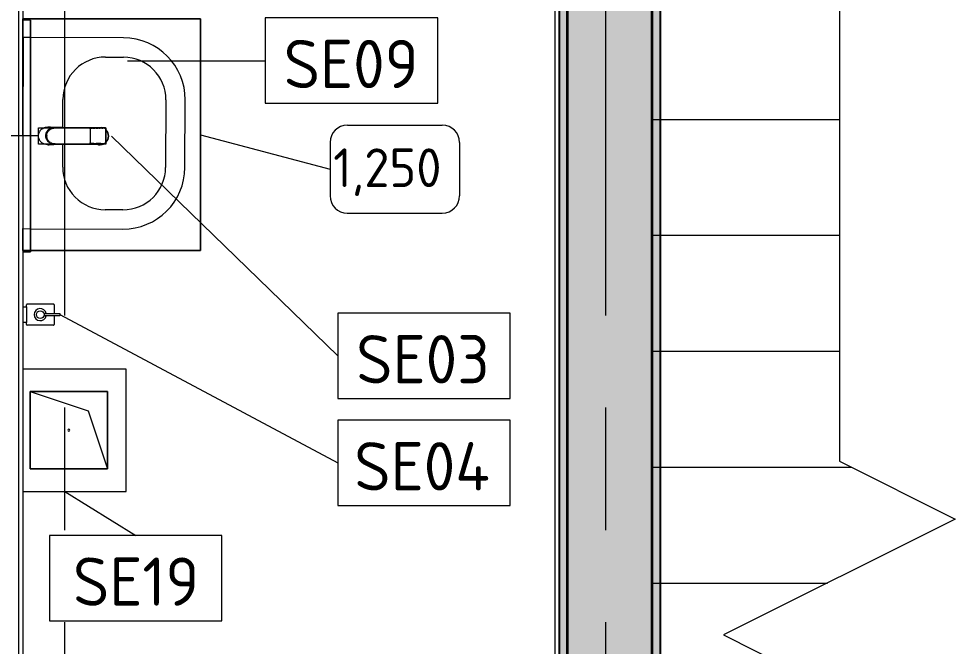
# Model space of a CAD drawing. Header units: millimetres. Extents: x 3991 to 282775, y -8553 to 29560.
# Drawn here: x 18752 to 21176, y 3806 to 5430 of the extents above; entities that cross this region are included whole.
import ezdxf

# ---------------------------------------------------------------- set-up
doc = ezdxf.new("R2010")
doc.units = ezdxf.units.MM
doc.linetypes.add('Осевая', pattern=[1587.5, 317.5, -238.125, 793.75, -238.125])
for name, color, linetype, lineweight, true_color in [('0-1', 7, 'Continuous', 9, 0x4994b4), ('A-DETL-GENF-1', 7, 'Continuous', 9, 0x4994b4), ('A-GENM-1', 7, 'Continuous', 9, 0x4994b4), ('A-WALL-1', 7, 'Continuous', 25, 0x3c3c3c), ('A-WALL-2', 7, 'Continuous', 35, 0x3c3c3c), ('A-WALL-FNSH-1', 7, 'Continuous', 15, 0x3c3c3c), ('P-SANR-FIXT-1', 7, 'Continuous', 15, 0x4994b4)]:
    doc.layers.add(name, color=color, linetype=linetype, lineweight=lineweight, true_color=true_color)
for name, color, linetype, lineweight in [('A-DETL-GENF', 7, 'Continuous', 9), ('A-GENM', 7, 'Continuous', 9), ('I-FURN', 7, 'Continuous', 9), ('I-FURN-IDEN', 7, 'Continuous', 9), ('I-WALL', 7, 'Continuous', 9), ('P-SANR-FIXT-IDEN', 7, 'Continuous', 9), ('S-STRS-MBND', 7, 'Continuous', 9), ('Оси-2', 7, 'Осевая', 9)]:
    doc.layers.add(name, color=color, linetype=linetype, lineweight=lineweight)
doc.styles.add('GOST Common', font='GOST_Common.ttf', dxfattribs={"height": 100})
doc.styles.add('GOST Common_1', font='GOST_Common.ttf', dxfattribs={"height": 125})
pattern_1 = [(0, (-51688.461, 0), (60.96, 15.24), [5.029, -40.691, 5.029, -40.691, -243.84]), (0, (-51688.461, 0), (60.96, 15.24), [-91.44, 5.029, -86.411, 5.029, -40.691, -106.68]), (0, (-51688.461, 0), (60.96, 15.24), [-228.6, 5.029, -25.451, 5.029, -71.171]), (120, (-51665.601, 7.62), (-43.678227, 45.1729086), [5.029, -40.691, 5.029, -40.691, -243.84]), (120, (-51665.601, 7.62), (-43.678227, 45.1729086), [-91.44, 5.029, -86.411, 5.029, -40.691, -106.68]), (120, (-51665.601, 7.62), (-43.678227, 45.1729086), [-228.6, 5.029, -25.451, 5.029, -71.171]), (240, (-51657.981, 38.1), (-17.281773, -60.4129086), [5.029, -40.691, 5.029, -40.691, -243.84]), (240, (-51657.981, 38.1), (-17.281773, -60.4129086), [-91.44, 5.029, -86.411, 5.029, -40.691, -106.68]), (240, (-51657.981, 38.1), (-17.281773, -60.4129086), [-228.6, 5.029, -25.451, 5.029, -71.171])]

# ---------------------------------------------------------------- blocks, each defined once
blk = doc.blocks.new('GM_Отверстие прямоугольное _в плите_ - Отверстие-21604341-Фрагмент 1_6')
at = {"layer": 'A-GENM'}
for p, q in [((-100, -100), (-100, 100)), ((-100, 100), (100, 100)), ((100, 100), (-100, 100)), ((-100, 100), (-100, -100)), ((-50, 50), (100, 100)), ((100, 100), (100, -100)), ((100, -100), (100, 100)), ((-100, -100), (-50, 50)), ((100, -100), (-100, -100)), ((-100, -100), (100, -100))]:
    blk.add_line(p, q, dxfattribs=at)
for start, end in [(360, 180), (180, 360)]:
    blk.add_arc((0, 0), 2.5, start, end, dxfattribs=at)
blk = doc.blocks.new('зеркало круглое600д - 1_22д зеркало круглое d600-V16-Фрагмент 1_6')
at = {"layer": 'I-FURN'}
for p, q in [((-300, 0), (-300, -20)), ((-300, -20), (114.8, -20)), ((300, -20), (-300, -20)), ((114.8, -20), (294.2, -20)), ((294.2, -20), (300, -20)), ((300, -20), (300, 0))]:
    blk.add_line(p, q, dxfattribs=at)
blk = doc.blocks.new('сифон - Для раковины-30610345-Фрагмент 1_6')
at = {"layer": 'P-SANR-FIXT-1'}
blk.add_line((200, -0.6), (200, -40), dxfattribs=at)
for radius, start, end in [(22.5, 135.4247, 180), (22.5, 180, 225.662), (21.5, 136.5994, 180), (21.5, 180, 223.3699), (22.5, 67.4958, 115.7229), (21.5, 72, 112.3122), (21.5, 66.1704, 70.7522), (22.5, 62.7494, 66.6479), (22.5, 248.9836, 259.6754), (21.5, 252, 258.2103), (21.5, 269.3472, 278.3834), (21.5, 284.0022, 288), (22.5, 288.4083, 292.7848)]:
    blk.add_arc((0, 0), radius, start, end, dxfattribs=at)
blk = doc.blocks.new('смеситель для раковины - Default-30607276-Фрагмент 1_6')
at = {"layer": '0-1'}
for p, q in [((-21.8, -15.6), (-22.8, -3)), ((-18.9, -7.6), (-19.6, -9.7)), ((22.8, -3), (21.8, -15.6)), ((-20.4, -97.4), (-20.3, -110)), ((-19.8, -111.8), (19.8, -111.8)), ((20.3, -110), (20.4, -97.4)), ((-19.8, -151.6), (19.7, -151.6))]:
    blk.add_line(p, q, dxfattribs=at)
at = {"layer": '0-1', "flags": 128}
for points in [[(12.1, 0.1), (16.4, -3.8), (19.5, -8.8), (21, -14.5), (21, -16)], [(-21.1, -22.2), (-21.1, -24.2), (-21.1, -63.3), (-21.1, -93.2)], [(-20, -10.8), (-20.8, -13.2), (-20.9, -15.4)], [(21, -17), (21.2, -25.7), (21, -77.4), (21, -111.4)], [(20.8, -150.6), (20.7, -150.2), (20.7, -148.7), (20.8, -147.4), (20.8, -146.2), (20.9, -129.6), (21.1, -62.9), (21.1, -88)], [(-20.7, -150.6), (-20.7, -150.2), (-20.7, -149.2), (-20.7, -148.3), (-20.7, -146.9), (-20.7, -145.4), (-20.8, -134.7), (-21.1, -93.2)], [(20.9, -146.2), (20.9, -147.7), (20.8, -148.8), (20.8, -149.8), (20.8, -150.4), (20.7, -151.2), (20.5, -151.4), (20.3, -151.5), (20.1, -151.6), (19.7, -151.6)]]:
    blk.add_lwpolyline(points, dxfattribs=at)
at = {"layer": 'P-SANR-FIXT-1'}
for p, q in [((-21, -151.6), (-21, 23)), ((-21, 23), (21, 23)), ((21, 23), (21, -151.6)), ((-22.9, -0.9), (-22.9, -0.3)), ((22.9, -0.9), (22.5, -5)), ((22.9, -0.3), (22.9, -0.9)), ((-19.8, -111.8), (-19.7, -144)), ((19.7, -144), (19.8, -111.8)), ((20, -108.9), (20, -111.3)), ((20, -113.5), (20, -115.7)), ((20, -126.2), (19.9, -131)), ((19.9, -133.6), (19.9, -136.7)), ((19.9, -140.7), (19.9, -143.1)), ((21, -151.6), (-21, -151.6))]:
    blk.add_line(p, q, dxfattribs=at)
at = {"layer": 'P-SANR-FIXT-1', "flags": 128}
for points in [[(-5.1, 2), (-6.1, 1.8), (-9.8, 0.4)], [(2.7, 2.4), (2.1, 2.5), (-2.1, 2.5), (-2.7, 2.4)], [(-0.6, 3.9), (-0.3, 3.9), (-0.1, 3.9), (0.1, 3.9), (0.3, 3.9), (0.6, 3.9)], [(9.8, 0.4), (6.1, 1.8), (5.1, 2)], [(-21.1, -88.1), (-20.9, -138.9), (-20.9, -145.3), (-20.8, -150.2), (-20.7, -149.4), (-20.7, -143.7), (-20.8, -118.3), (-21, -67.6), (-21.1, -42.2), (-21.1, -16.9)], [(-12.1, -0.9), (-13.1, -1.6), (-15.9, -4.1)], [(15.9, -4.1), (13.1, -1.6), (12.1, -0.9)], [(21.1, -16.9), (21.1, -42.2), (21, -67.6), (20.8, -118.3), (20.7, -143.7), (20.7, -149.4), (20.8, -150.2), (20.9, -145.3), (20.9, -138.9), (21.1, -88.1)], [(21.8, -15.2), (22.1, -10.8), (22.3, -7.9), (22.5, -5.6), (22.7, -3.2), (22.9, -0.9)], [(-20, -119.8), (-20, -111), (-20, -109.4)], [(20, -117.9), (20, -119.9), (20, -123.6)], [(-19.9, -138.3), (-19.9, -133.8), (-19.9, -126)]]:
    blk.add_lwpolyline(points, dxfattribs=at)
at = {"layer": 'P-SANR-FIXT-1'}
for centre, major_axis, ratio, start_param, end_param in [((0, -17.2), (20.8, 0), 0.98634, 1.772369, 2.014602), ((0, -17.2), (18.5, 0), 0.986286, 1.529552, 1.59251), ((0, -17.2), (20.8, 0), 0.98634, 1.126997, 1.369237), ((0, -17.2), (20.8, 0), 0.98634, 3.193059, 3.245131), ((0, -17.2), (20.8, 0), 0.98634, 2.841808, 2.987825), ((0, -17.2), (20.8, 0), 0.98634, 0.153768, 0.299784), ((0, -17.2), (20.8, 0), 0.98634, 6.179646, 6.231719), ((-19.8, -109.7), (0.5, 0.002), 0.095848, 1.570429, 2.347364), ((19.8, -109.7), (-0.5, 0.002), 0.095846, 3.935935, 4.712983)]:
    blk.add_ellipse(centre, major_axis=major_axis, ratio=ratio, start_param=start_param, end_param=end_param, dxfattribs=at)
for points, knots in [([(-22.9, -0.3), (-22.9, 2.5), (-22.3, 6.4), (-20, 11.4), (-17.7, 14.7), (-14.9, 17.6), (-11.6, 20), (-7.9, 21.7), (-4.5, 22.6), (-1.5, 23), (1.9, 23), (6, 22.4), (10, 20.8), (12.8, 19.1), (14.8, 17.5), (16.7, 15.8), (18.8, 13.3), (21.9, 8.1), (22.9, 3.2), (22.9, -0.3)], [0, 0, 0, 0, 0.111111, 0.166667, 0.222222, 0.277778, 0.333333, 0.388889, 0.444444, 0.479167, 0.513889, 0.583333, 0.652778, 0.6875, 0.722222, 0.756944, 0.791667, 0.861111, 1, 1, 1, 1]), ([(21.1, -16.4), (21.1, -16), (21, -15.1), (20.8, -13.8), (20.6, -12.6), (20.3, -11.7), (20.2, -11.2), (20, -10.9), (19.9, -10.5), (19.7, -9.9), (19.3, -9), (18.6, -7.6), (17.7, -6.2), (17, -5.2), (16.4, -4.5), (15.8, -3.8), (15, -3), (13.9, -2), (12.7, -1.2), (11.7, -0.5), (10.9, -0.1), (10.1, 0.3), (9, 0.9), (6.9, 1.7), (2.6, 2.8), (-2.6, 2.8), (-6.9, 1.7), (-9.2, 0.7), (-11.2, -0.2), (-13.2, -1.5), (-14.9, -2.9), (-16.1, -4.2), (-17.3, -5.5), (-18.5, -7.2), (-19.6, -9.3), (-20.7, -12.4), (-21.1, -14.8), (-21.1, -16.4)], [0, 0, 0, 0, 0.027778, 0.055556, 0.083333, 0.097222, 0.104167, 0.111111, 0.118056, 0.125, 0.138889, 0.166667, 0.194444, 0.208333, 0.222222, 0.236111, 0.25, 0.277778, 0.305556, 0.319444, 0.333333, 0.347222, 0.361111, 0.388889, 0.444444, 0.555556, 0.611111, 0.638889, 0.666667, 0.708333, 0.75, 0.770833, 0.791667, 0.833333, 0.875, 0.916667, 1, 1, 1, 1]), ([(-15.4, -2.7), (-15.3, -2.6), (-14.5, -1.7), (-12.8, -0.2), (-10.9, 1), (-10, 1.5)], [0.4875302, 0.4875302, 0.4875302, 0.4875302, 0.5, 0.6, 0.7, 0.7, 0.7, 0.7]), ([(-9.5, 1.7), (-8.7, 2.1), (-6.8, 2.9), (-3.8, 3.7), (-1.6, 3.9), (-0.6, 3.9)], [0.7162377, 0.7162377, 0.7162377, 0.7162377, 0.8, 0.9, 1, 1, 1, 1]), ([(-5.8, 0.7), (-5.1, 0.9), (-2, 1.6), (3.8, 1.6), (10.7, -1), (14.3, -4.2), (15.8, -6.1)], [-0.5890495, -0.5890495, -0.5890495, -0.5890495, -0.5555556, -0.4444444, -0.3333333, -0.2264816, -0.2264816, -0.2264816, -0.2264816]), ([(-0.6, 3), (-0.6, 3.1), (-0.6, 3.3), (-0.6, 3.6), (-0.6, 3.8), (-0.6, 3.9), (-0.6, 3.9)], [0.1818182, 0.1818182, 0.1818182, 0.1818182, 0.3636364, 0.5454545, 0.7272727, 1, 1, 1, 1]), ([(0.6, 3.1), (0.6, 3.2), (0.6, 3.3), (0.6, 3.6), (0.6, 3.8), (0.6, 3.9), (0.6, 3.9)], [0.2272727, 0.2272727, 0.2272727, 0.2272727, 0.3636364, 0.5454545, 0.7272727, 1, 1, 1, 1]), ([(3.5, 3.6), (4.7, 3.4), (8, 2.6), (12.9, 0), (16.7, -3.9), (19, -7.6), (20.2, -10.6), (20.7, -12.8), (20.9, -13.9), (20.9, -14)], [0.0908638, 0.0908638, 0.0908638, 0.0908638, 0.2, 0.4, 0.6, 0.7, 0.8, 0.9, 0.9080467, 0.9080467, 0.9080467, 0.9080467]), ([(-22.9, -0.9), (-22.9, -1.5), (-22.8, -2.5), (-22.7, -3.8), (-22.6, -4.8), (-22.5, -5.7), (-22.4, -6.6), (-22.3, -7.5), (-22.2, -8.7), (-22.1, -10.1), (-22, -12.1), (-21.9, -13.9), (-21.8, -15.2)], [0, 0, 0, 0, 0.166667, 0.25, 0.333333, 0.416667, 0.5, 0.583333, 0.666667, 0.75, 0.833333, 1, 1, 1, 1]), ([(-21.8, -15.2), (-21.8, -16.2), (-21.7, -18.4), (-21.6, -22.6), (-21.5, -27.6), (-21.4, -33.2), (-21.4, -38.3), (-21.3, -42.6), (-21.3, -45.9), (-21.3, -49.3), (-21.3, -52.8), (-21.2, -55.7), (-21.2, -58), (-21.2, -59.8), (-21.2, -61.5), (-21.2, -63.9), (-21.2, -66.8), (-21.2, -70.4), (-21.2, -73.9), (-21.1, -77.5), (-21.1, -82.2), (-21.1, -85.7), (-21.1, -88.1)], [0, 0, 0, 0, 0.083333, 0.166667, 0.25, 0.333333, 0.416667, 0.458333, 0.5, 0.541667, 0.583333, 0.625, 0.645833, 0.666667, 0.6875, 0.708333, 0.75, 0.791667, 0.833333, 0.875, 0.916667, 1, 1, 1, 1]), ([(-21.1, -16.9), (-21.1, -15.9), (-21, -14.3), (-20.6, -12.1), (-20.1, -10.6), (-19.6, -9), (-18.7, -7.1), (-17.6, -5.3), (-16.6, -4.1), (-16.4, -3.7)], [0, 0, 0, 0, 0.1, 0.15, 0.2, 0.25, 0.3, 0.4, 0.4433431, 0.4433431, 0.4433431, 0.4433431]), ([(-21.1, -18.4), (-21.1, -19.2), (-21.1, -20.8), (-21.1, -23.1), (-21.1, -25), (-21, -26.5), (-21, -27.6), (-21, -28.6), (-21, -30), (-21, -31.7), (-21, -33.4), (-21, -34.6), (-20.9, -35.2), (-20.9, -35.7), (-20.9, -36.3), (-20.9, -36.9), (-20.9, -38.1), (-20.9, -39.8), (-20.9, -41.4), (-20.8, -42.8), (-20.8, -44.1), (-20.8, -45.8), (-20.8, -48.6), (-20.7, -53.5), (-20.6, -60.7), (-20.6, -68.9), (-20.5, -76.5), (-20.5, -85.7), (-20.4, -92.7), (-20.4, -97.4)], [0, 0, 0, 0, 0.027778, 0.055556, 0.083333, 0.097222, 0.111111, 0.125, 0.138889, 0.166667, 0.194444, 0.208333, 0.215278, 0.222222, 0.229167, 0.236111, 0.25, 0.277778, 0.305556, 0.319444, 0.333333, 0.361111, 0.388889, 0.444444, 0.555556, 0.666667, 0.75, 0.833333, 1, 1, 1, 1]), ([(-20, -10.9), (-20.1, -11.4), (-20.5, -12.6), (-20.7, -13.9), (-20.8, -14.6)], [0, 0, 0, 0, 0.4, 1, 1, 1, 1]), ([(-20.7, -19.9), (-20.7, -17.5), (-20.1, -14), (-18.8, -10.8), (-18.3, -9.9)], [-1, -1, -1, -1, -0.8888889, -0.842663, -0.842663, -0.842663, -0.842663]), ([(-17.1, -5.5), (-17.4, -6), (-18.3, -7.2), (-19, -8.5), (-19.3, -9.3)], [0.2222222, 0.2222222, 0.2222222, 0.2222222, 0.4444444, 0.7777778, 0.7777778, 0.7777778, 0.7777778]), ([(-12.3, -2.7), (-11.7, -2.2), (-10.3, -1.2), (-8.7, -0.4), (-7.8, 0)], [-0.69972199, -0.69972199, -0.69972199, -0.69972199, -0.66666667, -0.62017928, -0.62017928, -0.62017928, -0.62017928]), ([(19.9, -10.7), (19.6, -9.7), (18.7, -7.9), (17.6, -6.2), (17.1, -5.5)], [0.0231952, 0.0231952, 0.0231952, 0.0231952, 0.4444444, 0.7777778, 0.7777778, 0.7777778, 0.7777778]), ([(18.3, -9.9), (18.8, -10.8), (20.1, -14), (20.7, -17.5), (20.7, -19.9)], [-0.1575276, -0.1575276, -0.1575276, -0.1575276, -0.1111111, 0, 0, 0, 0]), ([(20.8, -14.6), (20.7, -14.1), (20.6, -13.1), (20.4, -12.1), (20.2, -11.7)], [0, 0, 0, 0, 0.4444444, 0.7777778, 0.7777778, 0.7777778, 0.7777778]), ([(20.4, -97.4), (20.4, -91.1), (20.5, -81.8), (20.6, -69.7), (20.7, -60), (20.7, -52.6), (20.8, -47.4), (20.8, -45.2), (20.8, -43.5), (20.9, -41.8), (20.9, -39.8), (20.9, -37.7), (20.9, -36.2), (20.9, -35.4), (21, -34.1), (21, -32.6), (21, -31), (21, -29.7), (21, -28.6), (21, -27.7), (21, -26.8), (21.1, -25.6), (21.1, -22.9), (21.1, -20.4), (21.1, -18.4)], [0, 0, 0, 0, 0.222222, 0.333333, 0.444444, 0.583333, 0.618056, 0.652778, 0.670139, 0.6875, 0.722222, 0.756944, 0.774306, 0.782986, 0.791667, 0.826389, 0.84375, 0.861111, 0.878472, 0.887153, 0.895833, 0.913194, 0.930556, 1, 1, 1, 1]), ([(21.1, -88.1), (21.1, -85.1), (21.1, -80.6), (21.2, -74.5), (21.2, -69.9), (21.2, -65.1), (21.2, -60), (21.2, -55.1), (21.3, -50.9), (21.3, -47.5), (21.3, -44.7), (21.3, -42.6), (21.4, -41), (21.4, -39.8), (21.4, -38.7), (21.4, -37.3), (21.4, -35.8), (21.4, -34.1), (21.5, -32.1), (21.5, -29.7), (21.5, -27), (21.6, -24.6), (21.7, -21.6), (21.7, -18.3), (21.8, -16.1), (21.8, -15.2)], [0, 0, 0, 0, 0.071429, 0.107143, 0.142857, 0.178571, 0.214286, 0.25, 0.285714, 0.321429, 0.357143, 0.392857, 0.410714, 0.428571, 0.446429, 0.464286, 0.5, 0.535714, 0.571429, 0.625, 0.678571, 0.732143, 0.785714, 0.892857, 1, 1, 1, 1]), ([(-19.8, -109.7), (-19.8, -110.1), (-19.8, -110.9), (-19.8, -111.7), (-19.8, -111.8), (-19.8, -111.8)], [0, 0, 0, 0, 0.2, 0.4, 0.5304452, 0.5304452, 0.5304452, 0.5304452]), ([(19.8, -111.8), (19.8, -111.8), (19.8, -111.7), (19.8, -110.9), (19.8, -110.1), (19.8, -109.7)], [0.4695252, 0.4695252, 0.4695252, 0.4695252, 0.6, 0.8, 1, 1, 1, 1]), ([(-19.7, -144), (-19.7, -145.5), (-19.7, -148.5), (-19.7, -151.2), (-19.7, -151.6), (-19.8, -151.6)], [0, 0, 0, 0, 0.2, 0.4, 0.5271653, 0.5271653, 0.5271653, 0.5271653]), ([(19.7, -151.6), (19.7, -151.6), (19.7, -151.6), (19.7, -151.2), (19.7, -150), (19.7, -148.3), (19.7, -146.2), (19.7, -144.8), (19.7, -144)], [0.4725879, 0.4725879, 0.4725879, 0.4725879, 0.5, 0.6, 0.7, 0.8, 0.9, 1, 1, 1, 1]), ([(-19.8, -151.6), (-19.8, -151.6), (-19.8, -151.4), (-19.8, -149.9), (-19.9, -148), (-19.9, -147.3)], [0.5274141, 0.5274141, 0.5274141, 0.5274141, 0.6, 0.8, 0.9038771, 0.9038771, 0.9038771, 0.9038771]), ([(19.9, -147.4), (19.9, -148), (19.8, -149.3), (19.8, -150.7), (19.8, -151.5), (19.8, -151.6), (19.7, -151.6)], [0.1, 0.1, 0.1, 0.1, 0.2, 0.3, 0.4, 0.4724791, 0.4724791, 0.4724791, 0.4724791])]:
    blk.add_open_spline(points, degree=3, knots=knots, dxfattribs=at)
for points in [[(0.6, 3.9), (1.2, 3.9), (1.8, 3.9), (2.5, 3.8)], [(-22.6, -4.9), (-22.8, -3.6), (-22.9, -2.2), (-22.9, -0.9)], [(-17.2, -8), (-16.9, -7.4), (-16.4, -6.8), (-16, -6.3)], [(-15.8, -6.1), (-15.2, -5.3), (-14.6, -4.7), (-13.9, -4)], [(16, -6.3), (16.4, -6.8), (16.9, -7.4), (17.3, -8)], [(-20.8, -88.2), (-20.7, -88.2), (-20.6, -88.2), (-20.5, -88.2)], [(20.7, -87.3), (20.7, -87.4), (20.7, -87.5), (20.6, -87.8), (20.5, -87.9), (20.5, -88)], [(-19.8, -110.9), (-19.8, -110.6), (-19.8, -110.3), (-19.8, -110)], [(-19.8, -111.8), (-19.8, -111.8), (-19.8, -111.8), (-19.8, -111.8)], [(19.8, -110), (19.8, -110.3), (19.8, -110.6), (19.8, -110.9)], [(19.8, -111.8), (19.8, -111.8), (19.8, -111.8), (19.8, -111.8)]]:
    blk.add_open_spline(points, degree=3, dxfattribs=at)
blk = doc.blocks.new('TOY_Диспансер мыло - Дозатор Elegance new 11654 019001 хром-30615784-Фрагмент 1_6')
at = {"layer": 'A-GENM-1'}
for p, q in [((97.5, -84.7), (97.5, -17)), ((99.5, -15), (105, -15)), ((105, -15), (105, -5.5)), ((145, -15), (105, -15)), ((145, -5.5), (145, -15)), ((145, -15), (150.5, -15)), ((152.5, -17), (152.5, -84.7)), ((122.2, -87.7), (122.2, -60.3)), ((127.9, -60.3), (127.9, -87.7)), ((122.2, -86.7), (99.5, -86.7)), ((122.2, -86.7), (102.9, -86.7)), ((122.2, -101.6), (122.2, -86.7)), ((146.9, -86.7), (127.9, -86.7)), ((127.9, -86.7), (127.9, -101.6)), ((150.5, -86.7), (127.9, -86.7)), ((127.9, -101.6), (122.2, -101.6))]:
    blk.add_line(p, q, dxfattribs=at)
blk.add_circle((125, -50.7), 10, dxfattribs=at)
for centre, radius, start, end in [((99.5, -17), 2, 90, 180), ((150.5, -17), 2, 0, 90), ((125, -50.7), 15.7, 280.635, 259.5647), ((99.5, -84.7), 2, 180, 270), ((150.5, -84.7), 2, 270, 0)]:
    blk.add_arc(centre, radius, start, end, dxfattribs=at)
blk = doc.blocks.new('Plumbing_Drainage_hansgrohe_56248XXX-RainDrain-Point-Complete-set-po - 800 Stainless Steel Optic-V26-Фрагмент 1_6')
at = {"layer": 'A-DETL-GENF-1'}
for p, q in [((158.5, 158.5), (-109, 158.5)), ((158.5, -158.5), (158.5, 158.5)), ((-109, -158.5), (158.5, -158.5))]:
    blk.add_line(p, q, dxfattribs=at)
blk = doc.blocks.new('Мебель_универсальная - 1_250-V28-Фрагмент 1_6')
at = {"layer": 'I-FURN'}
for p, q in [((300, 230), (-300, 230)), ((-300, 230), (-300, -230)), ((-300, -230), (-300, 230)), ((-300, 230), (300, 230)), ((300, -210), (300, 230)), ((300, 230), (300, -210)), ((300, -230), (300, -210)), ((300, -210), (300, -230)), ((-296.9, -230), (-300, -230)), ((-36.4, -230), (-296.9, -230)), ((300, -230), (243.1, -230))]:
    blk.add_line(p, q, dxfattribs=at)
blk = doc.blocks.new('Раковина SE09 - гибкая подводка_ 640х550х165 PN6_3_ ХВ_ГВ накидная гайка BP DN15_ К-гл_кон_ П DN 50-V32-Фрагмент 1_6')
at = {"layer": 'P-SANR-FIXT-1'}
for p, q in [((80, 420), (-95, 420)), ((-95, 370), (80, 370)), ((-255, 260), (-255, 19)), ((-205, 213.6), (-205, 260)), ((190, 260), (190, 213.6)), ((240, 21), (240, 260)), ((-21.8, 103.6), (-95, 103.6)), ((20.8, 103.6), (20.2, 103.6)), ((80, 103.6), (20.9, 103.6)), ((-255, 19), (-255, 0)), ((-255, 0), (0, 0)), ((240, 1), (240, 21))]:
    blk.add_line(p, q, dxfattribs=at)
for centre, radius, start, end in [((-95, 260), 160, 90, 180), ((80, 260), 160, 360, 90), ((-95, 260), 110, 90, 180), ((80, 260), 110, 360, 90), ((-95, 213.6), 110, 180, 270), ((80, 213.6), 110, 270, 360)]:
    blk.add_arc(centre, radius, start, end, dxfattribs=at)
blk = doc.blocks.new('DET_L_Линия разрыва - М100-30612372-Фрагмент 1_6')
at = {"layer": 'A-DETL-GENF'}
for p, q in [((5006.6, 300), (4856.6, 0)), ((5306.6, -300), (5006.6, 300)), ((5456.6, 0), (5306.6, -300)), ((10313.2, 0), (5456.6, 0))]:
    blk.add_line(p, q, dxfattribs=at)
blk = doc.blocks.new('М_сантехническая_рамка1 - В рамке-30590747-Фрагмент 1_6')
at = {"layer": 'P-SANR-FIXT-IDEN'}
for p, q in [((4.293, 2.24), (-4.639, 2.24)), ((-4.639, 2.24), (-4.639, -2.178)), ((4.293, -2.178), (4.293, 2.24)), ((-4.639, -2.178), (4.293, -2.178))]:
    blk.add_line(p, q, dxfattribs=at)
blk = doc.blocks.new('Марка_Мебель - В прямоуг_Balcon_Марка-25523697-Фрагмент 1_6')
at = {"layer": 'I-FURN-IDEN'}
for p, q in [((-2.455, 2.278), (2.455, 2.278)), ((-3.355, 1.378), (-3.355, -1.384)), ((3.355, 1.378), (3.355, -1.378)), ((-2.461, -2.278), (2.455, -2.278))]:
    blk.add_line(p, q, dxfattribs=at)
for centre, radius, start, end in [((-2.455, 1.378), 0.9, 90, 180), ((2.455, 1.378), 0.9, 0, 90), ((-2.461, -1.384), 0.893, 180, 270), ((2.455, -1.378), 0.9, 270, 0)]:
    blk.add_arc(centre, radius, start, end, dxfattribs=at)

msp = doc.modelspace()

# ---------------------------------------------------------------- hatches: boundary and pattern name
at = {"layer": 'I-WALL'}
h = msp.add_hatch(dxfattribs=at)
h.set_pattern_fill('FP_4', color=256, style=0, pattern_type=2)
h.set_pattern_definition([(45, (-51688.46, 0), (-28.51196, 28.51196), []), (45, (-51659.95, 0), (-28.51196, 28.51196), [50.403, -10.081, 1.676, -8.404])])
h.paths.add_polyline_path([(20171.5, -100), (20391.5, -100), (20391.5, 7900), (20171.5, 7900), (20171.5, 120)])
h = msp.add_hatch(dxfattribs=at)
h.set_pattern_fill('FP_13', color=256, style=0, pattern_type=2)
h.set_pattern_definition(pattern_1)
h.paths.add_polyline_path([(20151.5, 140), (20171.5, 140), (20171.5, 7680), (20151.5, 7680), (20151.5, 141)])
h = msp.add_hatch(dxfattribs=at)
h.set_pattern_fill('FP_13', color=256, style=0, pattern_type=2)
h.set_pattern_definition(pattern_1)
h.paths.add_polyline_path([(20391.5, 120), (20411.5, 120), (20411.5, 7660), (20391.5, 7660), (20391.5, 1471.9)])

# ---------------------------------------------------------------- linework, layer by layer
at = {"layer": 'A-WALL-1'}
for p, q in [((20151.5, 140), (20151.5, 7660)), ((20411.5, 7660), (20411.5, 140))]:
    msp.add_line(p, q, dxfattribs=at)
at = {"layer": 'A-WALL-2'}
for p, q in [((20171.5, 7900), (20171.5, 120)), ((20391.5, 120), (20391.5, 7680))]:
    msp.add_line(p, q, dxfattribs=at)
at = {"layer": 'A-WALL-FNSH-1'}
for p, q in [((18752.5, 3739), (18752.5, 7659)), ((20150.5, 7659), (20150.5, 140)), ((20412.5, 7659), (20412.5, 140))]:
    msp.add_line(p, q, dxfattribs=at)
at = {"layer": 'I-FURN-IDEN'}
msp.add_line((19222.5, 5130), (19557.6, 5041.1), dxfattribs=at)
at = {"layer": 'I-WALL'}
for p, q in [((18762.5, 7660), (18762.5, 3729)), ((20140.5, 526.5), (20140.5, 7660))]:
    msp.add_line(p, q, dxfattribs=at)
at = {"layer": 'P-SANR-FIXT-IDEN'}
for p, q in [((19033.9, 5321.7), (19390.1, 5321.7)), ((18803.2, 5126.9), (18681.8, 5126.9)), ((18992.5, 5126.4), (19577.6, 4557.5)), ((18858.6, 4664.4), (19577.6, 4280.4)), ((18871.4, 4206.2), (19054.7, 4092.4))]:
    msp.add_line(p, q, dxfattribs=at)
at = {"layer": 'S-STRS-MBND'}
for p, q in [((20391.5, 7680), (20391.5, 5169.7)), ((20391.5, 5169.7), (20875.6, 5169.7)), ((20391.5, 1569.7), (20391.5, 5169.7)), ((20391.5, 5169.7), (20875.6, 5169.7)), ((20391.5, 4869.7), (20875.6, 4869.7)), ((20391.5, 4869.7), (20875.6, 4869.7)), ((20391.5, 4569.7), (20875.6, 4569.7)), ((20391.5, 4569.7), (20875.6, 4569.7)), ((20391.5, 4269.7), (20906.5, 4269.7)), ((20391.5, 4269.7), (20906.5, 4269.7)), ((20391.5, 3969.7), (20844.6, 3969.7)), ((20391.5, 3969.7), (20844.6, 3969.7))]:
    msp.add_line(p, q, dxfattribs=at)
at = {"layer": 'Оси-2'}
for p, q in [((18871.5, -656.3), (18871.5, 6817.9)), ((20271.5, -656.3), (20271.5, 6817.9))]:
    msp.add_line(p, q, dxfattribs=at)

# ---------------------------------------------------------------- block references
at = {"layer": 'A-DETL-GENF', "rotation": 90.00000000000007}
msp.add_blockref('DET_L_Линия разрыва - М100-30612372-Фрагмент 1_6', (20875.6, -1171.4), dxfattribs=at)
at = {"layer": 'A-GENM', "rotation": 270}
msp.add_blockref('GM_Отверстие прямоугольное _в плите_ - Отверстие-21604341-Фрагмент 1_6', (18881.5, 4365), dxfattribs=at)
at = {"layer": 'I-FURN'}
for name, p, rotation in [('Мебель_универсальная - 1_250-V28-Фрагмент 1_6', (18992.5, 5130), 270.0000000000001), ('зеркало круглое600д - 1_22д зеркало круглое d600-V16-Фрагмент 1_6', (18762.5, 5126.9), 89.99999999999997)]:
    msp.add_blockref(name, p, dxfattribs=dict(at, rotation=rotation))
at = {"layer": 'I-FURN-IDEN', "xscale": 49.99999999999998, "yscale": 49.99999999999998, "zscale": 49.99999999999998}
msp.add_blockref('Марка_Мебель - В прямоуг_Balcon_Марка-25523697-Фрагмент 1_6', (19725.3, 5041.1), dxfattribs=at)
at = {"layer": 'P-SANR-FIXT-1'}
for name, p, rotation in [('Раковина SE09 - гибкая подводка_ 640х550х165 PN6_3_ ХВ_ГВ накидная гайка BP DN15_ К-гл_кон_ П DN 50-V32-Фрагмент 1_6', (18762.5, 5126.9), 269.7653426742156), ('сифон - Для раковины-30610345-Фрагмент 1_6', (18962.5, 5126.4), 180), ('смеситель для раковины - Default-30607276-Фрагмент 1_6', (18826.2, 5126.9), 90.00000000000091), ('TOY_Диспансер мыло - Дозатор Elegance new 11654 019001 хром-30615784-Фрагмент 1_6', (18757, 4539.4), 89.99999999999987)]:
    msp.add_blockref(name, p, dxfattribs=dict(at, rotation=rotation))
msp.add_blockref('Plumbing_Drainage_hansgrohe_56248XXX-RainDrain-Point-Complete-set-po - 800 Stainless Steel Optic-V26-Фрагмент 1_6', (18871.5, 4365), dxfattribs=at)
at = {"layer": 'P-SANR-FIXT-IDEN', "xscale": 49.99999999999998, "yscale": 49.99999999999998, "zscale": 49.99999999999998}
for p in [(19622, 5320.2), (19809.5, 4556), (19809.5, 4278.9), (19063.3, 3980.4)]:
    msp.add_blockref('М_сантехническая_рамка1 - В рамке-30590747-Фрагмент 1_6', p, dxfattribs=at)

# ---------------------------------------------------------------- texts
at = {"layer": 'I-FURN-IDEN', "insert": (19565.8, 5094.6), "char_height": 100, "width": 368.776, "attachment_point": 1, "style": 'GOST Common'}
msp.add_mtext('1,250', dxfattribs=at)
at = {"layer": 'P-SANR-FIXT-IDEN', "char_height": 125, "attachment_point": 1, "style": 'GOST Common_1'}
for s, insert, width in [('SE09', (19437.7, 5375.6), 444.937), ('SE03', (19625.2, 4611.4), 444.937), ('SE04', (19620.2, 4334.3), 456.962), ('SE19', (18892.3, 4035.8), 412.869)]:
    msp.add_mtext(s, dxfattribs=dict(at, insert=insert, width=width))

doc.saveas('drawing.dxf')
